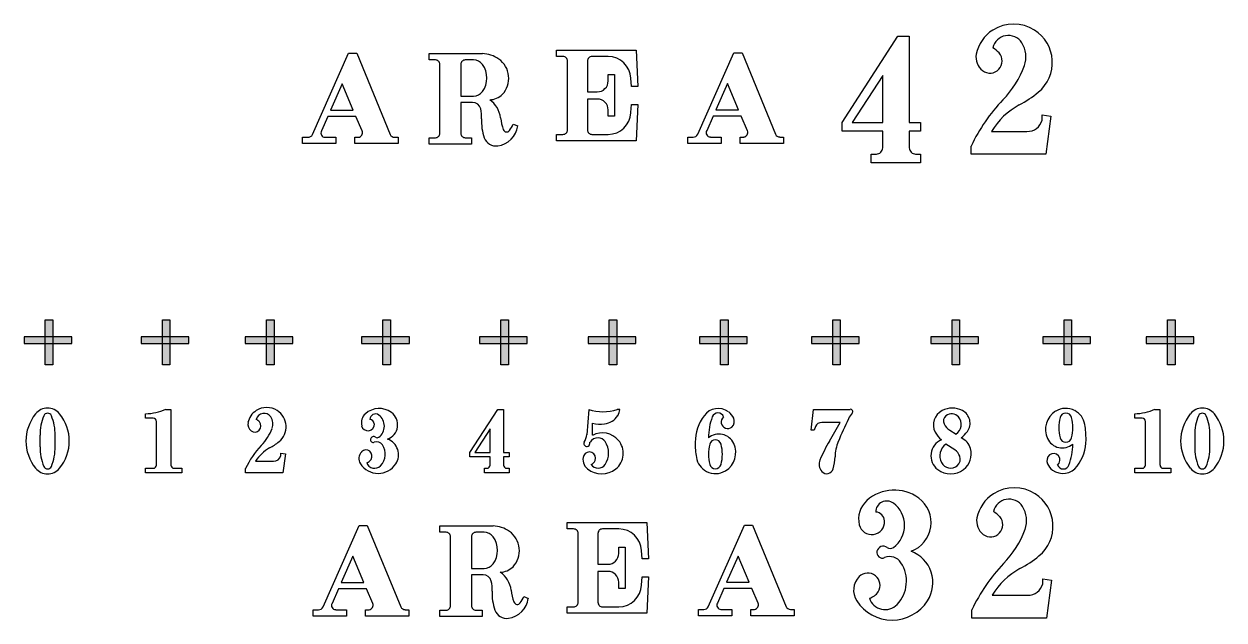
# Model space of a CAD drawing. Extents: x -30826 to 38793, y -30114 to 48793.
# Drawn here: x 18291 to 38201, y -194 to 9686 of the extents above; entities that cross this region are included whole.
import ezdxf

# ---------------------------------------------------------------- set-up
doc = ezdxf.new("R2010")
doc.units = 13
doc.layers.add('APS_GEOMETRY', color=7, linetype='Continuous')
pattern_1 = [(0, (53603.9376, 32662.649), (0, 8.4670712), [6.15787, -2.3092012]), (90, (53603.9376, 32662.649), (-8.4670712, 5e-16), [6.15787, -2.3092012])]
pattern_2 = [(0, (55547.668, 32662.649), (0, 8.4670712), [6.15787, -2.3092012]), (90, (55547.668, 32662.649), (-8.4670712, 5e-16), [6.15787, -2.3092012])]
pattern_3 = [(0, (57274.62, 32662.649), (0, 8.4670712), [6.15787, -2.3092012]), (90, (57274.62, 32662.649), (-8.4670712, 5e-16), [6.15787, -2.3092012])]
pattern_4 = [(0, (59206.577, 32662.649), (0, 8.4670712), [6.15787, -2.3092012]), (90, (59206.577, 32662.649), (-8.4670712, 5e-16), [6.15787, -2.3092012])]
pattern_5 = [(0, (61162.7735, 32662.649), (0, 8.4670712), [6.15787, -2.3092012]), (90, (61162.7735, 32662.649), (-8.4670712, 5e-16), [6.15787, -2.3092012])]
pattern_6 = [(0, (62961.754, 32662.649), (0, 8.4670712), [6.15787, -2.3092012]), (90, (62961.754, 32662.649), (-8.4670712, 5e-16), [6.15787, -2.3092012])]
pattern_7 = [(0, (64809.216, 32662.649), (0, 8.4670712), [6.15787, -2.3092012]), (90, (64809.216, 32662.649), (-8.4670712, 5e-16), [6.15787, -2.3092012])]
pattern_8 = [(0, (66668.451, 32662.649), (0, 8.4670712), [6.15787, -2.3092012]), (90, (66668.451, 32662.649), (-8.4670712, 5e-16), [6.15787, -2.3092012])]
pattern_9 = [(0, (68648.542, 32662.649), (0, 8.4670712), [6.15787, -2.3092012]), (90, (68648.542, 32662.649), (-8.4670712, 5e-16), [6.15787, -2.3092012])]
pattern_10 = [(0, (70507.777, 32662.649), (0, 8.4670712), [6.15787, -2.3092012]), (90, (70507.777, 32662.649), (-8.4670712, 5e-16), [6.15787, -2.3092012])]
pattern_11 = [(0, (72224.251, 32662.649), (0, 8.4670712), [6.15787, -2.3092012]), (90, (72224.251, 32662.649), (-8.4670712, 5e-16), [6.15787, -2.3092012])]

msp = doc.modelspace()

# ---------------------------------------------------------------- hatches: boundary and pattern name
at = {"true_color": 0xffffff}
h = msp.add_hatch(dxfattribs=at)
h.set_pattern_fill('ANGLE', scale=1.212179)
h.set_pattern_definition(pattern_1)
h.paths.add_polyline_path([(19083, 4503), (18769, 4503), (18769, 4391), (19083, 4391)])
h.paths.add_polyline_path([(18769, 4503), (18644, 4503), (18644, 4391), (18769, 4391)])
h.paths.add_polyline_path([(18644, 4503), (18291, 4503), (18291, 4391), (18644, 4391)])
h.paths.add_polyline_path([(18769, 4391), (18644, 4391), (18644, 4038), (18769, 4038)])
h.paths.add_polyline_path([(18769, 4782), (18644, 4782), (18644, 4503), (18769, 4503)])
h = msp.add_hatch(dxfattribs=at)
h.set_pattern_fill('ANGLE', scale=1.212179)
h.set_pattern_definition(pattern_1)
h.paths.add_polyline_path([(19083, 4503), (18769, 4503), (18769, 4391), (19083, 4391)])
h.paths.add_polyline_path([(18769, 4503), (18644, 4503), (18644, 4391), (18769, 4391)])
h.paths.add_polyline_path([(18644, 4503), (18291, 4503), (18291, 4391), (18644, 4391)])
h.paths.add_polyline_path([(18769, 4391), (18644, 4391), (18644, 4038), (18769, 4038)])
h.paths.add_polyline_path([(18769, 4782), (18644, 4782), (18644, 4503), (18769, 4503)])
h = msp.add_hatch(dxfattribs=at)
h.set_pattern_fill('ANGLE', scale=1.212179)
h.set_pattern_definition(pattern_2)
h.paths.add_polyline_path([(21027, 4503), (20712, 4503), (20712, 4391), (21027, 4391)])
h.paths.add_polyline_path([(20712, 4503), (20588, 4503), (20588, 4391), (20712, 4391)])
h.paths.add_polyline_path([(20588, 4503), (20235, 4503), (20235, 4391), (20588, 4391)])
h.paths.add_polyline_path([(20712, 4391), (20588, 4391), (20588, 4038), (20712, 4038)])
h.paths.add_polyline_path([(20712, 4782), (20588, 4782), (20588, 4503), (20712, 4503)])
h = msp.add_hatch(dxfattribs=at)
h.set_pattern_fill('ANGLE', scale=1.212179)
h.set_pattern_definition(pattern_2)
h.paths.add_polyline_path([(21027, 4503), (20712, 4503), (20712, 4391), (21027, 4391)])
h.paths.add_polyline_path([(20712, 4503), (20588, 4503), (20588, 4391), (20712, 4391)])
h.paths.add_polyline_path([(20588, 4503), (20235, 4503), (20235, 4391), (20588, 4391)])
h.paths.add_polyline_path([(20712, 4391), (20588, 4391), (20588, 4038), (20712, 4038)])
h.paths.add_polyline_path([(20712, 4782), (20588, 4782), (20588, 4503), (20712, 4503)])
h = msp.add_hatch(dxfattribs=at)
h.set_pattern_fill('ANGLE', scale=1.212179)
h.set_pattern_definition(pattern_3)
h.paths.add_polyline_path([(22754, 4503), (22439, 4503), (22439, 4391), (22754, 4391)])
h.paths.add_polyline_path([(22439, 4503), (22315, 4503), (22315, 4391), (22439, 4391)])
h.paths.add_polyline_path([(22315, 4503), (21962, 4503), (21962, 4391), (22315, 4391)])
h.paths.add_polyline_path([(22439, 4391), (22315, 4391), (22315, 4038), (22439, 4038)])
h.paths.add_polyline_path([(22439, 4782), (22315, 4782), (22315, 4503), (22439, 4503)])
h = msp.add_hatch(dxfattribs=at)
h.set_pattern_fill('ANGLE', scale=1.212179)
h.set_pattern_definition(pattern_3)
h.paths.add_polyline_path([(22754, 4503), (22439, 4503), (22439, 4391), (22754, 4391)])
h.paths.add_polyline_path([(22439, 4503), (22315, 4503), (22315, 4391), (22439, 4391)])
h.paths.add_polyline_path([(22315, 4503), (21962, 4503), (21962, 4391), (22315, 4391)])
h.paths.add_polyline_path([(22439, 4391), (22315, 4391), (22315, 4038), (22439, 4038)])
h.paths.add_polyline_path([(22439, 4782), (22315, 4782), (22315, 4503), (22439, 4503)])
h = msp.add_hatch(dxfattribs=at)
h.set_pattern_fill('ANGLE', scale=1.212179)
h.set_pattern_definition(pattern_4)
h.paths.add_polyline_path([(24686, 4503), (24371, 4503), (24371, 4391), (24686, 4391)])
h.paths.add_polyline_path([(24371, 4503), (24247, 4503), (24247, 4391), (24371, 4391)])
h.paths.add_polyline_path([(24247, 4503), (23893, 4503), (23893, 4391), (24247, 4391)])
h.paths.add_polyline_path([(24371, 4391), (24247, 4391), (24247, 4038), (24371, 4038)])
h.paths.add_polyline_path([(24371, 4782), (24247, 4782), (24247, 4503), (24371, 4503)])
h = msp.add_hatch(dxfattribs=at)
h.set_pattern_fill('ANGLE', scale=1.212179)
h.set_pattern_definition(pattern_4)
h.paths.add_polyline_path([(24686, 4503), (24371, 4503), (24371, 4391), (24686, 4391)])
h.paths.add_polyline_path([(24371, 4503), (24247, 4503), (24247, 4391), (24371, 4391)])
h.paths.add_polyline_path([(24247, 4503), (23893, 4503), (23893, 4391), (24247, 4391)])
h.paths.add_polyline_path([(24371, 4391), (24247, 4391), (24247, 4038), (24371, 4038)])
h.paths.add_polyline_path([(24371, 4782), (24247, 4782), (24247, 4503), (24371, 4503)])
h = msp.add_hatch(dxfattribs=at)
h.set_pattern_fill('ANGLE', scale=1.212179)
h.set_pattern_definition(pattern_5)
h.paths.add_polyline_path([(26642, 4503), (26328, 4503), (26328, 4391), (26642, 4391)])
h.paths.add_polyline_path([(26328, 4503), (26203, 4503), (26203, 4391), (26328, 4391)])
h.paths.add_polyline_path([(26203, 4503), (25850, 4503), (25850, 4391), (26203, 4391)])
h.paths.add_polyline_path([(26328, 4391), (26203, 4391), (26203, 4038), (26328, 4038)])
h.paths.add_polyline_path([(26328, 4782), (26203, 4782), (26203, 4503), (26328, 4503)])
h = msp.add_hatch(dxfattribs=at)
h.set_pattern_fill('ANGLE', scale=1.212179)
h.set_pattern_definition(pattern_5)
h.paths.add_polyline_path([(26642, 4503), (26328, 4503), (26328, 4391), (26642, 4391)])
h.paths.add_polyline_path([(26328, 4503), (26203, 4503), (26203, 4391), (26328, 4391)])
h.paths.add_polyline_path([(26203, 4503), (25850, 4503), (25850, 4391), (26203, 4391)])
h.paths.add_polyline_path([(26328, 4391), (26203, 4391), (26203, 4038), (26328, 4038)])
h.paths.add_polyline_path([(26328, 4782), (26203, 4782), (26203, 4503), (26328, 4503)])
h = msp.add_hatch(dxfattribs=at)
h.set_pattern_fill('ANGLE', scale=1.212179)
h.set_pattern_definition(pattern_6)
h.paths.add_polyline_path([(28441, 4503), (28127, 4503), (28127, 4391), (28441, 4391)])
h.paths.add_polyline_path([(28127, 4503), (28002, 4503), (28002, 4391), (28127, 4391)])
h.paths.add_polyline_path([(28002, 4503), (27649, 4503), (27649, 4391), (28002, 4391)])
h.paths.add_polyline_path([(28127, 4391), (28002, 4391), (28002, 4038), (28127, 4038)])
h.paths.add_polyline_path([(28127, 4782), (28002, 4782), (28002, 4503), (28127, 4503)])
h = msp.add_hatch(dxfattribs=at)
h.set_pattern_fill('ANGLE', scale=1.212179)
h.set_pattern_definition(pattern_6)
h.paths.add_polyline_path([(28441, 4503), (28127, 4503), (28127, 4391), (28441, 4391)])
h.paths.add_polyline_path([(28127, 4503), (28002, 4503), (28002, 4391), (28127, 4391)])
h.paths.add_polyline_path([(28002, 4503), (27649, 4503), (27649, 4391), (28002, 4391)])
h.paths.add_polyline_path([(28127, 4391), (28002, 4391), (28002, 4038), (28127, 4038)])
h.paths.add_polyline_path([(28127, 4782), (28002, 4782), (28002, 4503), (28127, 4503)])
h = msp.add_hatch(dxfattribs=at)
h.set_pattern_fill('ANGLE', scale=1.212179)
h.set_pattern_definition(pattern_7)
h.paths.add_polyline_path([(30288, 4503), (29974, 4503), (29974, 4391), (30288, 4391)])
h.paths.add_polyline_path([(29974, 4503), (29849, 4503), (29849, 4391), (29974, 4391)])
h.paths.add_polyline_path([(29849, 4503), (29496, 4503), (29496, 4391), (29849, 4391)])
h.paths.add_polyline_path([(29974, 4391), (29849, 4391), (29849, 4038), (29974, 4038)])
h.paths.add_polyline_path([(29974, 4782), (29849, 4782), (29849, 4503), (29974, 4503)])
h = msp.add_hatch(dxfattribs=at)
h.set_pattern_fill('ANGLE', scale=1.212179)
h.set_pattern_definition(pattern_7)
h.paths.add_polyline_path([(30288, 4503), (29974, 4503), (29974, 4391), (30288, 4391)])
h.paths.add_polyline_path([(29974, 4503), (29849, 4503), (29849, 4391), (29974, 4391)])
h.paths.add_polyline_path([(29849, 4503), (29496, 4503), (29496, 4391), (29849, 4391)])
h.paths.add_polyline_path([(29974, 4391), (29849, 4391), (29849, 4038), (29974, 4038)])
h.paths.add_polyline_path([(29974, 4782), (29849, 4782), (29849, 4503), (29974, 4503)])
h = msp.add_hatch(dxfattribs=at)
h.set_pattern_fill('ANGLE', scale=1.212179)
h.set_pattern_definition(pattern_8)
h.paths.add_polyline_path([(32148, 4503), (31833, 4503), (31833, 4391), (32148, 4391)])
h.paths.add_polyline_path([(31833, 4503), (31709, 4503), (31709, 4391), (31833, 4391)])
h.paths.add_polyline_path([(31709, 4503), (31355, 4503), (31355, 4391), (31709, 4391)])
h.paths.add_polyline_path([(31833, 4391), (31709, 4391), (31709, 4038), (31833, 4038)])
h.paths.add_polyline_path([(31833, 4782), (31709, 4782), (31709, 4503), (31833, 4503)])
h = msp.add_hatch(dxfattribs=at)
h.set_pattern_fill('ANGLE', scale=1.212179)
h.set_pattern_definition(pattern_8)
h.paths.add_polyline_path([(32148, 4503), (31833, 4503), (31833, 4391), (32148, 4391)])
h.paths.add_polyline_path([(31833, 4503), (31709, 4503), (31709, 4391), (31833, 4391)])
h.paths.add_polyline_path([(31709, 4503), (31355, 4503), (31355, 4391), (31709, 4391)])
h.paths.add_polyline_path([(31833, 4391), (31709, 4391), (31709, 4038), (31833, 4038)])
h.paths.add_polyline_path([(31833, 4782), (31709, 4782), (31709, 4503), (31833, 4503)])
h = msp.add_hatch(dxfattribs=at)
h.set_pattern_fill('ANGLE', scale=1.212179)
h.set_pattern_definition(pattern_9)
h.paths.add_polyline_path([(34128, 4503), (33813, 4503), (33813, 4391), (34128, 4391)])
h.paths.add_polyline_path([(33813, 4503), (33689, 4503), (33689, 4391), (33813, 4391)])
h.paths.add_polyline_path([(33689, 4503), (33335, 4503), (33335, 4391), (33689, 4391)])
h.paths.add_polyline_path([(33813, 4391), (33689, 4391), (33689, 4038), (33813, 4038)])
h.paths.add_polyline_path([(33813, 4782), (33689, 4782), (33689, 4503), (33813, 4503)])
h = msp.add_hatch(dxfattribs=at)
h.set_pattern_fill('ANGLE', scale=1.212179)
h.set_pattern_definition(pattern_9)
h.paths.add_polyline_path([(34128, 4503), (33813, 4503), (33813, 4391), (34128, 4391)])
h.paths.add_polyline_path([(33813, 4503), (33689, 4503), (33689, 4391), (33813, 4391)])
h.paths.add_polyline_path([(33689, 4503), (33335, 4503), (33335, 4391), (33689, 4391)])
h.paths.add_polyline_path([(33813, 4391), (33689, 4391), (33689, 4038), (33813, 4038)])
h.paths.add_polyline_path([(33813, 4782), (33689, 4782), (33689, 4503), (33813, 4503)])
h = msp.add_hatch(dxfattribs=at)
h.set_pattern_fill('ANGLE', scale=1.212179)
h.set_pattern_definition(pattern_10)
h.paths.add_polyline_path([(35987, 4503), (35673, 4503), (35673, 4391), (35987, 4391)])
h.paths.add_polyline_path([(35673, 4503), (35548, 4503), (35548, 4391), (35673, 4391)])
h.paths.add_polyline_path([(35548, 4503), (35195, 4503), (35195, 4391), (35548, 4391)])
h.paths.add_polyline_path([(35673, 4391), (35548, 4391), (35548, 4038), (35673, 4038)])
h.paths.add_polyline_path([(35673, 4782), (35548, 4782), (35548, 4503), (35673, 4503)])
h = msp.add_hatch(dxfattribs=at)
h.set_pattern_fill('ANGLE', scale=1.212179)
h.set_pattern_definition(pattern_10)
h.paths.add_polyline_path([(35987, 4503), (35673, 4503), (35673, 4391), (35987, 4391)])
h.paths.add_polyline_path([(35673, 4503), (35548, 4503), (35548, 4391), (35673, 4391)])
h.paths.add_polyline_path([(35548, 4503), (35195, 4503), (35195, 4391), (35548, 4391)])
h.paths.add_polyline_path([(35673, 4391), (35548, 4391), (35548, 4038), (35673, 4038)])
h.paths.add_polyline_path([(35673, 4782), (35548, 4782), (35548, 4503), (35673, 4503)])
h = msp.add_hatch(dxfattribs=at)
h.set_pattern_fill('ANGLE', scale=1.212179)
h.set_pattern_definition(pattern_11)
h.paths.add_polyline_path([(37703, 4503), (37389, 4503), (37389, 4391), (37703, 4391)])
h.paths.add_polyline_path([(37389, 4503), (37264, 4503), (37264, 4391), (37389, 4391)])
h.paths.add_polyline_path([(37264, 4503), (36911, 4503), (36911, 4391), (37264, 4391)])
h.paths.add_polyline_path([(37389, 4391), (37264, 4391), (37264, 4038), (37389, 4038)])
h.paths.add_polyline_path([(37389, 4782), (37264, 4782), (37264, 4503), (37389, 4503)])
h = msp.add_hatch(dxfattribs=at)
h.set_pattern_fill('ANGLE', scale=1.212179)
h.set_pattern_definition(pattern_11)
h.paths.add_polyline_path([(37703, 4503), (37389, 4503), (37389, 4391), (37703, 4391)])
h.paths.add_polyline_path([(37389, 4503), (37264, 4503), (37264, 4391), (37389, 4391)])
h.paths.add_polyline_path([(37264, 4503), (36911, 4503), (36911, 4391), (37264, 4391)])
h.paths.add_polyline_path([(37389, 4391), (37264, 4391), (37264, 4038), (37389, 4038)])
h.paths.add_polyline_path([(37389, 4782), (37264, 4782), (37264, 4503), (37389, 4503)])

# ---------------------------------------------------------------- linework, layer by layer
for points in [[(18644, 4782), (18769, 4782), (18769, 4038), (18644, 4038)], [(18644, 4782), (18769, 4782), (18769, 4038), (18644, 4038)], [(20588, 4782), (20712, 4782), (20712, 4038), (20588, 4038)], [(20588, 4782), (20712, 4782), (20712, 4038), (20588, 4038)], [(22315, 4782), (22439, 4782), (22439, 4038), (22315, 4038)], [(22315, 4782), (22439, 4782), (22439, 4038), (22315, 4038)], [(24247, 4782), (24371, 4782), (24371, 4038), (24247, 4038)], [(24247, 4782), (24371, 4782), (24371, 4038), (24247, 4038)], [(26203, 4782), (26328, 4782), (26328, 4038), (26203, 4038)], [(26203, 4782), (26328, 4782), (26328, 4038), (26203, 4038)], [(28002, 4782), (28127, 4782), (28127, 4038), (28002, 4038)], [(28002, 4782), (28127, 4782), (28127, 4038), (28002, 4038)], [(29849, 4782), (29974, 4782), (29974, 4038), (29849, 4038)], [(29849, 4782), (29974, 4782), (29974, 4038), (29849, 4038)], [(31709, 4782), (31833, 4782), (31833, 4038), (31709, 4038)], [(31709, 4782), (31833, 4782), (31833, 4038), (31709, 4038)], [(33689, 4782), (33813, 4782), (33813, 4038), (33689, 4038)], [(33689, 4782), (33813, 4782), (33813, 4038), (33689, 4038)], [(35548, 4782), (35673, 4782), (35673, 4038), (35548, 4038)], [(35548, 4782), (35673, 4782), (35673, 4038), (35548, 4038)], [(37264, 4782), (37389, 4782), (37389, 4038), (37264, 4038)], [(37264, 4782), (37389, 4782), (37389, 4038), (37264, 4038)], [(18291, 4391), (19083, 4391), (19083, 4503), (18291, 4503)], [(18291, 4391), (19083, 4391), (19083, 4503), (18291, 4503)], [(20235, 4391), (21027, 4391), (21027, 4503), (20235, 4503)], [(20235, 4391), (21027, 4391), (21027, 4503), (20235, 4503)], [(21962, 4391), (22754, 4391), (22754, 4503), (21962, 4503)], [(21962, 4391), (22754, 4391), (22754, 4503), (21962, 4503)], [(23893, 4391), (24686, 4391), (24686, 4503), (23893, 4503)], [(23893, 4391), (24686, 4391), (24686, 4503), (23893, 4503)], [(25850, 4391), (26642, 4391), (26642, 4503), (25850, 4503)], [(25850, 4391), (26642, 4391), (26642, 4503), (25850, 4503)], [(27649, 4391), (28441, 4391), (28441, 4503), (27649, 4503)], [(27649, 4391), (28441, 4391), (28441, 4503), (27649, 4503)], [(29496, 4391), (30288, 4391), (30288, 4503), (29496, 4503)], [(29496, 4391), (30288, 4391), (30288, 4503), (29496, 4503)], [(31355, 4391), (32148, 4391), (32148, 4503), (31355, 4503)], [(31355, 4391), (32148, 4391), (32148, 4503), (31355, 4503)], [(33335, 4391), (34128, 4391), (34128, 4503), (33335, 4503)], [(33335, 4391), (34128, 4391), (34128, 4503), (33335, 4503)], [(35195, 4391), (35987, 4391), (35987, 4503), (35195, 4503)], [(35195, 4391), (35987, 4391), (35987, 4503), (35195, 4503)], [(36911, 4391), (37703, 4391), (37703, 4503), (36911, 4503)], [(36911, 4391), (37703, 4391), (37703, 4503), (36911, 4503)]]:
    msp.add_lwpolyline(points, close=True)
at = {"layer": 'APS_GEOMETRY', "ltscale": 1000}
for p, q in [((31866, 8055, -380000000), (32790, 9483, -380000000)), ((32790, 9483, -380000000), (32979, 9483, -380000000)), ((32979, 9483, -380000000), (32979, 8055, -380000000)), ((23076, 7853, -200000000), (23676, 9203, -200000000)), ((23676, 9203, -200000000), (23811, 9203, -200000000)), ((23811, 9203, -200000000), (24366, 7853, -200000000)), ((25013, 9091, -100000000), (25013, 9196, -100000000)), ((25013, 9196, -100000000), (25898, 9196, -100000000)), ((27128, 9147, -200000000), (27128, 9252, -200000000)), ((27128, 9252, -200000000), (28448, 9252, -200000000)), ((28448, 9252, -200000000), (28478, 8652, -200000000)), ((29469, 7858, -200000000), (30069, 9208, -200000000)), ((30069, 9208, -200000000), (30204, 9208, -200000000)), ((30204, 9208, -200000000), (30759, 7858, -200000000)), ((25118, 9091, -100000000), (25013, 9091, -100000000)), ((25193, 7876, -100000000), (25193, 9016, -100000000)), ((25538, 9016, -100000000), (25538, 8491, -100000000)), ((25748, 9091, -100000000), (25613, 9091, -100000000)), ((27233, 9147, -200000000), (27128, 9147, -200000000)), ((27308, 7932, -200000000), (27308, 9072, -200000000)), ((27638, 9072, -200000000), (27638, 8562, -200000000)), ((27983, 9147, -200000000), (27713, 9147, -200000000)), ((27983, 8742, -200000000), (27983, 8847, -200000000)), ((27983, 8847, -200000000), (28088, 8847, -200000000)), ((28088, 8847, -200000000), (28088, 8157, -200000000)), ((28373, 8652, -200000000), (28358, 8787, -200000000)), ((32538, 8832, -380000000), (32034, 8055, -380000000)), ((32538, 8055, -380000000), (32538, 8832, -380000000)), ((23571, 8693, -200000000), (23376, 8258, -200000000)), ((23751, 8258, -200000000), (23571, 8693, -200000000)), ((27638, 8562, -200000000), (27803, 8562, -200000000)), ((28478, 8652, -200000000), (28373, 8652, -200000000)), ((29964, 8698, -200000000), (29769, 8263, -200000000)), ((30144, 8263, -200000000), (29964, 8698, -200000000)), ((25538, 8491, -100000000), (25748, 8491, -100000000)), ((25733, 8386, -100000000), (25538, 8386, -100000000)), ((25538, 8386, -100000000), (25538, 7876, -100000000)), ((27803, 8442, -200000000), (27638, 8442, -200000000)), ((27638, 8442, -200000000), (27638, 7932, -200000000)), ((23376, 8258, -200000000), (23751, 8258, -200000000)), ((27983, 8157, -200000000), (27983, 8262, -200000000)), ((28358, 8217, -200000000), (28373, 8352, -200000000)), ((28373, 8352, -200000000), (28478, 8352, -200000000)), ((28478, 8352, -200000000), (28448, 7752, -200000000)), ((29769, 8263, -200000000), (30144, 8263, -200000000)), ((35183, 8094, -240000000), (35183, 8178, -240000000)), ((35183, 8178, -240000000), (35330, 8157, -240000000)), ((23331, 8153, -200000000), (23226, 7913, -200000000)), ((23796, 8153, -200000000), (23331, 8153, -200000000)), ((23901, 7913, -200000000), (23796, 8153, -200000000)), ((26408, 8026, -100000000), (26483, 7996, -100000000)), ((28088, 8157, -200000000), (27983, 8157, -200000000)), ((29724, 8158, -200000000), (29619, 7918, -200000000)), ((30189, 8158, -200000000), (29724, 8158, -200000000)), ((30294, 7918, -200000000), (30189, 8158, -200000000)), ((31866, 7908, -380000000), (31866, 8055, -380000000)), ((32034, 8055, -380000000), (32538, 8055, -380000000)), ((32979, 8055, -380000000), (33168, 8055, -380000000)), ((33168, 8055, -380000000), (33168, 7908, -380000000)), ((35330, 8157, -240000000), (35246, 7527, -240000000)), ((22911, 7703, -200000000), (22911, 7808, -200000000)), ((22911, 7808, -200000000), (23001, 7808, -200000000)), ((23286, 7808, -200000000), (23466, 7808, -200000000)), ((23466, 7808, -200000000), (23466, 7703, -200000000)), ((23781, 7703, -200000000), (23781, 7808, -200000000)), ((23781, 7808, -200000000), (23841, 7808, -200000000)), ((24441, 7808, -200000000), (24501, 7808, -200000000)), ((24501, 7808, -200000000), (24501, 7703, -200000000)), ((25013, 7696, -100000000), (25013, 7801, -100000000)), ((25013, 7801, -100000000), (25118, 7801, -100000000)), ((25613, 7801, -100000000), (25718, 7801, -100000000)), ((25718, 7801, -100000000), (25718, 7696, -100000000)), ((27128, 7752, -200000000), (27128, 7857, -200000000)), ((27128, 7857, -200000000), (27233, 7857, -200000000)), ((27713, 7857, -200000000), (27983, 7857, -200000000)), ((29304, 7708, -200000000), (29304, 7813, -200000000)), ((29304, 7813, -200000000), (29394, 7813, -200000000)), ((29679, 7813, -200000000), (29859, 7813, -200000000)), ((29859, 7813, -200000000), (29859, 7708, -200000000)), ((30174, 7708, -200000000), (30174, 7813, -200000000)), ((30174, 7813, -200000000), (30234, 7813, -200000000)), ((30834, 7813, -200000000), (30894, 7813, -200000000)), ((30894, 7813, -200000000), (30894, 7708, -200000000)), ((32538, 7908, -380000000), (31866, 7908, -380000000)), ((32538, 7635, -380000000), (32538, 7908, -380000000)), ((33168, 7908, -380000000), (32979, 7908, -380000000)), ((32979, 7908, -380000000), (32979, 7635, -380000000)), ((34343, 7905, -240000000), (34931, 7905, -240000000)), ((23466, 7703, -200000000), (22911, 7703, -200000000)), ((24501, 7703, -200000000), (23781, 7703, -200000000)), ((25718, 7696, -100000000), (25013, 7696, -100000000)), ((28448, 7752, -200000000), (27128, 7752, -200000000)), ((29859, 7708, -200000000), (29304, 7708, -200000000)), ((30894, 7708, -200000000), (30174, 7708, -200000000)), ((34007, 7527, -240000000), (34006, 7663, -240000000)), ((32349, 7383, -380000000), (32349, 7530, -380000000)), ((32349, 7530, -380000000), (32433, 7530, -380000000)), ((33168, 7383, -380000000), (32349, 7383, -380000000)), ((33084, 7530, -380000000), (33168, 7530, -380000000)), ((33168, 7530, -380000000), (33168, 7383, -380000000)), ((35246, 7527, -240000000), (34007, 7527, -240000000)), ((20309, 3151), (20309, 3225)), ((20645, 3298), (20729, 3298)), ((20729, 3298), (20729, 2374)), ((25689, 2584), (26151, 3298)), ((26151, 3298), (26246, 3298)), ((26246, 3298), (26246, 2584)), ((27661, 3298), (27629, 2878)), ((28175, 3298), (28133, 3298)), ((31349, 2952), (31391, 3298)), ((31391, 3298), (32000, 3298)), ((36719, 3151), (36719, 3225)), ((37055, 3298), (37139, 3298)), ((37139, 3298), (37139, 2374)), ((20435, 3151), (20309, 3151)), ((20487, 2374), (20487, 3099)), ((27724, 2868), (27724, 3067)), ((31423, 3015), (31402, 2952)), ((31832, 3078), (31528, 3078)), ((31654, 2773), (31832, 3078)), ((36845, 3151), (36719, 3151)), ((36898, 2374), (36898, 3099)), ((18556, 2868), (18556, 2679)), ((18808, 2679), (18808, 2868)), ((26025, 2973), (25773, 2584)), ((26025, 2584), (26025, 2973)), ((31402, 2952), (31349, 2952)), ((33650, 2952, 70000000), (33755, 2889, 70000000)), ((37716, 2868), (37716, 2679)), ((37968, 2679), (37968, 2868)), ((33734, 2626, 70000000), (33587, 2721, 70000000)), ((22134, 2437), (22428, 2437)), ((22554, 2532), (22554, 2574)), ((22554, 2574), (22627, 2563)), ((22627, 2563), (22585, 2248)), ((25689, 2511), (25689, 2584)), ((26025, 2511), (25689, 2511)), ((25773, 2584), (26025, 2584)), ((26025, 2374), (26025, 2511)), ((26246, 2584), (26340, 2584)), ((26340, 2511), (26246, 2511)), ((26246, 2511), (26246, 2374)), ((26340, 2584), (26340, 2511)), ((20309, 2248), (20309, 2322)), ((20309, 2322), (20435, 2322)), ((20907, 2248), (20309, 2248)), ((20781, 2322), (20907, 2322)), ((20907, 2322), (20907, 2248)), ((21966, 2248), (21965, 2316)), ((22585, 2248), (21966, 2248)), ((25931, 2248), (25931, 2322)), ((25931, 2322), (25973, 2322)), ((26340, 2248), (25931, 2248)), ((26298, 2322), (26340, 2322)), ((26340, 2322), (26340, 2248)), ((36719, 2248), (36719, 2322)), ((36719, 2322), (36845, 2322)), ((37318, 2248), (36719, 2248)), ((37192, 2322), (37318, 2322)), ((37318, 2322), (37318, 2248)), ((27304, 1316, -100000000), (27304, 1421, -100000000)), ((27304, 1421, -100000000), (28624, 1421, -100000000)), ((28624, 1421, -100000000), (28654, 821, -100000000)), ((23252, 22, -100000000), (23852, 1372, -100000000)), ((23852, 1372, -100000000), (23987, 1372, -100000000)), ((23987, 1372, -100000000), (24542, 22, -100000000)), ((25189, 1260), (25189, 1365)), ((25189, 1365), (26074, 1365)), ((25294, 1260), (25189, 1260)), ((25924, 1260), (25789, 1260)), ((27409, 1316, -100000000), (27304, 1316, -100000000)), ((27484, 101, -100000000), (27484, 1241, -100000000)), ((27814, 1241, -100000000), (27814, 731, -100000000)), ((28159, 1316, -100000000), (27889, 1316, -100000000)), ((29645, 27, -100000000), (30245, 1377, -100000000)), ((30245, 1377, -100000000), (30380, 1377, -100000000)), ((30380, 1377, -100000000), (30935, 27, -100000000)), ((25369, 45), (25369, 1185)), ((25714, 1185), (25714, 660)), ((28159, 911, -100000000), (28159, 1016, -100000000)), ((28159, 1016, -100000000), (28264, 1016, -100000000)), ((28264, 1016, -100000000), (28264, 326, -100000000)), ((23747, 862, -100000000), (23552, 427, -100000000)), ((23927, 427, -100000000), (23747, 862, -100000000)), ((28549, 821, -100000000), (28534, 956, -100000000)), ((28654, 821, -100000000), (28549, 821, -100000000)), ((30140, 867, -100000000), (29945, 432, -100000000)), ((30320, 432, -100000000), (30140, 867, -100000000)), ((25714, 660), (25924, 660)), ((27814, 731, -100000000), (27979, 731, -100000000)), ((27979, 611, -100000000), (27814, 611, -100000000)), ((27814, 611, -100000000), (27814, 101, -100000000)), ((23552, 427, -100000000), (23927, 427, -100000000)), ((25909, 555), (25714, 555)), ((25714, 555), (25714, 45)), ((28159, 326, -100000000), (28159, 431, -100000000)), ((28534, 386, -100000000), (28549, 521, -100000000)), ((28549, 521, -100000000), (28654, 521, -100000000)), ((28654, 521, -100000000), (28624, -79, -100000000)), ((29945, 432, -100000000), (30320, 432, -100000000)), ((35194, 406, -140000000), (35194, 490, -140000000)), ((35194, 490, -140000000), (35341, 469, -140000000)), ((35341, 469, -140000000), (35257, -161, -140000000)), ((23507, 322, -100000000), (23402, 82, -100000000)), ((23972, 322, -100000000), (23507, 322, -100000000)), ((24077, 82, -100000000), (23972, 322, -100000000)), ((28264, 326, -100000000), (28159, 326, -100000000)), ((29900, 327, -100000000), (29795, 87, -100000000)), ((30365, 327, -100000000), (29900, 327, -100000000)), ((30470, 87, -100000000), (30365, 327, -100000000)), ((34354, 217, -140000000), (34942, 217, -140000000)), ((26584, 195), (26659, 165)), ((27304, -79, -100000000), (27304, 26, -100000000)), ((27304, 26, -100000000), (27409, 26, -100000000)), ((27889, 26, -100000000), (28159, 26, -100000000)), ((23087, -128, -100000000), (23087, -23, -100000000)), ((23087, -23, -100000000), (23177, -23, -100000000)), ((23642, -128, -100000000), (23087, -128, -100000000)), ((23462, -23, -100000000), (23642, -23, -100000000)), ((23642, -23, -100000000), (23642, -128, -100000000)), ((23957, -128, -100000000), (23957, -23, -100000000)), ((23957, -23, -100000000), (24017, -23, -100000000)), ((24677, -128, -100000000), (23957, -128, -100000000)), ((24617, -23, -100000000), (24677, -23, -100000000)), ((24677, -23, -100000000), (24677, -128, -100000000)), ((25189, -135), (25189, -30)), ((25189, -30), (25294, -30)), ((25894, -135), (25189, -135)), ((25789, -30), (25894, -30)), ((25894, -30), (25894, -135)), ((28624, -79, -100000000), (27304, -79, -100000000)), ((29480, -123, -100000000), (29480, -18, -100000000)), ((29480, -18, -100000000), (29570, -18, -100000000)), ((30035, -123, -100000000), (29480, -123, -100000000)), ((29855, -18, -100000000), (30035, -18, -100000000)), ((30035, -18, -100000000), (30035, -123, -100000000)), ((30350, -123, -100000000), (30350, -18, -100000000)), ((30350, -18, -100000000), (30410, -18, -100000000)), ((31070, -123, -100000000), (30350, -123, -100000000)), ((31010, -18, -100000000), (31070, -18, -100000000)), ((31070, -18, -100000000), (31070, -123, -100000000)), ((34018, -161, -140000000), (34017, -25, -140000000)), ((35257, -161, -140000000), (34018, -161, -140000000))]:
    msp.add_line(p, q, dxfattribs=at)
for centre, radius, start, end in [((34694, 9066, -240000000), 615, 122.4778, 168.7585), ((34711, 9041, -240000000), 645, 57.5159, 122.4861), ((34718, 9048, -240000000), 635, 309.2954, 57.7117), ((34623, 9230, -240000000), 266, 32.8971, 166.8312), ((34490, 9144, -240000000), 425, 339.7593, 32.9212), ((25877, 8684, -100000000), 512, 55.4326, 87.6997), ((34365, 9135, -240000000), 279, 169.3831, 232.6883), ((34318, 9074, -240000000), 202, 232.83, 41.4123), ((34176, 8948, -240000000), 391, 41.4311, 61.2341), ((25118, 9016, -100000000), 74.6, 359.7005, 90.3046), ((25613, 9016, -100000000), 74.6, 89.6962, 180.3038), ((25748, 8904, -100000000), 187, 36.8542, 90.016), ((25595, 8791, -100000000), 377, 323.4016, 36.5992), ((25945, 8787, -100000000), 389, 316.7635, 54.9493), ((27234, 9072, -200000000), 74.6, 359.7005, 90.3046), ((27713, 9072, -200000000), 74.6, 89.7005, 180.3046), ((27983, 8771, -200000000), 376, 2.4111, 89.9279), ((33440, 9513, -240000000), 1538, 315.223, 340.3853), ((25748, 8678, -100000000), 187, 269.9817, 323.1466), ((27804, 8741, -200000000), 179, 269.6976, 0.3046), ((25734, 8248, -100000000), 138, 13.9112, 90.3447), ((26018, 8722, -100000000), 291, 270.0584, 316.3385), ((25771, 8079, -100000000), 430, 6.9601, 54.9681), ((27804, 8262, -200000000), 179, 359.6976, 90.3046), ((36742, 6352, -240000000), 3034, 136.7663, 154.4031), ((33854, 10114, -240000000), 2008, 298.2781, 309.0976), ((25355, 8151, -100000000), 529, 356.1892, 14.1987), ((27983, 8232, -200000000), 376, 270.0732, 357.5892), ((35383, 7278, -240000000), 1214, 118.4204, 148.9166), ((26667, 8067, -100000000), 785, 176.4415, 199.8193), ((26102, 8047, -100000000), 384, 277.5887, 352.4102), ((27102, 8237, -100000000), 910, 186.6841, 199.3036), ((25824, 8290, -100000000), 641, 324.8435, 335.6627), ((34940, 8155, -240000000), 250, 267.8483, 345.8915), ((23007, 7884, -200000000), 76.3, 265.999, 335.9285), ((23286, 7878, -200000000), 69.5, 149.298, 270.1958), ((23832, 7883, -200000000), 75.2, 276.7681, 23.745), ((24441, 7893, -200000000), 85.4, 208.2196, 269.8559), ((25118, 7876, -100000000), 74.6, 269.6962, 0.3038), ((25613, 7876, -100000000), 74.6, 179.7005, 270.3046), ((26124, 7872, -100000000), 208, 200.0155, 278.0566), ((26299, 7956, -100000000), 59.8, 199.3956, 324.3413), ((27234, 7931, -200000000), 74.6, 269.6962, 0.3038), ((27713, 7931, -200000000), 74.6, 179.7005, 270.3046), ((29399, 7889, -200000000), 76.3, 265.999, 335.9285), ((29679, 7883, -200000000), 69.5, 149.298, 270.1958), ((30225, 7888, -200000000), 75.2, 276.7681, 23.745), ((30834, 7899, -200000000), 85.4, 208.2196, 269.8559), ((32434, 7634, -380000000), 104, 269.6962, 0.3038), ((33084, 7634, -380000000), 104, 179.7005, 270.3046), ((19040, 2773), 717, 140.978, 219.022), ((18682, 3061), 258, 39.4246, 140.5742), ((19375, 2878), 818, 157.3554, 180.7336), ((18682, 3167), 68.1, 22.4033, 157.5972), ((17990, 2878), 818, 359.2637, 22.6421), ((18325, 2773), 717, 320.9786, 39.0222), ((20284, 4143), 918, 271.5435, 293.1341), ((22309, 3018), 308, 122.4778, 168.7585), ((22318, 3005), 323, 57.5159, 122.4861), ((22274, 3100), 133, 32.8971, 166.8312), ((22321, 3009), 318, 309.2954, 57.7117), ((24092, 3072), 204, 131.6561, 193.2898), ((24184, 2970), 342, 53.7708, 131.8132), ((24122, 3130), 92.1, 53.456, 179.6753), ((24041, 3020), 229, 306.5093, 53.4905), ((24237, 3042), 253, 290.0746, 53.6638), ((27897, 3993), 734, 251.2211, 288.7777), ((27886, 3363), 308, 276.8946, 326.626), ((27988, 3297), 187, 326.281, 0.3156), ((30183, 2745), 756, 143.6671, 179.4651), ((29810, 3017), 295, 54.2129, 143.2789), ((29804, 3137), 101, 20.5623, 159.436), ((29832, 3050), 256, 23.4103, 53.9084), ((32332, 2967), 403, 138.2047, 154.4181), ((32003, 3261), 37.9, 318.3432, 94.7888), ((33648, 3040, 70000000), 268, 117.5391, 206.6032), ((33692, 2954, 70000000), 365, 62.5665, 117.4358), ((33658, 3105, 70000000), 113, 128.7858, 205.224), ((33681, 3076, 70000000), 150, 39.7575, 128.8194), ((33752, 3068, 70000000), 236, 324.5354, 62.7195), ((35596, 2964, 70000000), 357, 121.7716, 204.5865), ((35575, 3000, 70000000), 315, 61.9351, 121.8855), ((35576, 3139, 70000000), 97.5, 14.1252, 165.8748), ((35577, 2995, 70000000), 319, 9.4445, 62.6087), ((36695, 4143), 918, 271.5435, 293.1341), ((38199, 2773), 717, 140.978, 219.022), ((37842, 3061), 258, 39.4246, 140.5742), ((38534, 2878), 818, 157.3554, 180.7336), ((37842, 3167), 68.1, 22.4033, 157.5972), ((37150, 2878), 818, 359.2637, 22.6421), ((37484, 2773), 717, 320.9786, 39.0222), ((20435, 3099), 52.2, 359.7005, 90.3046), ((22145, 3052), 139, 169.3831, 232.6883), ((22121, 3022), 101, 232.83, 41.4123), ((22050, 2959), 196, 41.4311, 61.2341), ((22207, 3057), 212, 339.7593, 32.9212), ((23997, 3050), 107, 193.2578, 3.8034), ((24025, 3052), 78.6, 3.5851, 86.4052), ((27854, 3634), 581, 257.0875, 276.8888), ((30671, 2819), 1024, 159.7935, 179.5949), ((29967, 3088), 108, 129.0946, 309.0946), ((29946, 3100), 131, 312.9406, 22.8714), ((29967, 3088), 108, 309.0946410001964, 309.0946429999841), ((31517, 2976), 103, 84.3647, 157.5628), ((37884, 285), 6568, 154.2316, 157.8405), ((33774, 3159, 70000000), 241, 204.9714, 239.0062), ((33646, 3050, 70000000), 194, 303.9833, 39.1627), ((36138, 2995, 70000000), 677, 165.6392, 194.3612), ((35015, 2995, 70000000), 677, 345.639, 14.361), ((34571, 2810, 70000000), 1341, 359.354, 10.1733), ((36846, 3099), 52.2, 359.7005, 90.3046), ((21682, 3241), 769, 315.223, 340.3853), ((24085, 2795), 46.2, 167.7312, 292.6446), ((24092, 2794), 53.1, 52.8446, 168.2719), ((24150, 2872), 44, 233.3907, 306.5921), ((24228, 2545), 277, 327.1248, 69.7475), ((27247, 2936), 386, 331.663, 351.464), ((27816, 2667), 159, 89.1721, 147.4334), ((27887, 2560), 348, 39.9377, 117.9798), ((27815, 2683), 143, 33.9535, 88.824), ((29821, 2619), 270, 24.551, 130.0882), ((29762, 2697), 97.5, 14.1267, 165.8733), ((33626, 2529, 70000000), 288, 112.9442, 232.5058), ((33743, 3093, 70000000), 376, 207.2247, 232.3882), ((33560, 3210, 70000000), 474, 305.9917, 324.0003), ((33732, 2573, 70000000), 274, 15.6984, 67.149), ((35518, 2928, 70000000), 270, 204.551, 310.0882), ((35576, 2850, 70000000), 97.5, 194.1267, 345.8733), ((35156, 2802, 70000000), 756, 323.6671, 359.4651), ((19375, 2668), 818, 179.2651, 202.6435), ((17990, 2668), 818, 337.3554, 0.7336), ((23333, 1661), 1517, 136.7663, 154.4031), ((22654, 2124), 607, 118.4204, 148.9166), ((21889, 3542), 1004, 298.2781, 309.0976), ((24006, 2482), 159, 134.9731, 213.0136), ((23964, 2523), 102, 327.9947, 134.6889), ((24146, 2649), 112, 33.0769, 112.7216), ((24004, 2557), 281, 316.5861, 33.022), ((27671, 2489), 103, 336.5804, 155.4953), ((27628, 2730), 46.4, 151.4036, 298.5935), ((27621, 2743), 61.5, 298.4677, 8.4017), ((27646, 2574), 344, 326.6842, 33.3155), ((27900, 2568), 334, 309.6171, 40.2247), ((30767, 2737), 1341, 179.354, 190.1733), ((30324, 2553), 677, 165.639, 194.361), ((29201, 2553), 677, 345.6392, 14.3612), ((29743, 2583), 357, 301.7716, 24.5865), ((34073, 1367), 2798, 149.8265, 157.0423), ((32435, 2499), 687, 157.4358, 179.0267), ((33728, 2526, 70000000), 241, 125.8127, 207.0465), ((33622, 2450, 70000000), 209, 19.8865, 57.4435), ((33683, 2559, 70000000), 325, 307.4235, 15.7082), ((34668, 2729, 70000000), 1024, 339.7935, 359.5949), ((38534, 2668), 818, 179.2651, 202.6435), ((37150, 2668), 818, 337.3554, 0.7336), ((22432, 2562), 125, 267.8483, 345.8915), ((24166, 2586), 350, 212.9674, 327.0321), ((23950, 2532), 119, 283.2657, 327.8129), ((24108, 2459), 138, 198.0954, 316.2961), ((27757, 2464), 192, 159.3478, 232.545), ((27637, 2514), 145, 297.1011, 332.8989), ((29762, 2553), 319, 189.4445, 242.6087), ((31660, 2389), 178, 156.9767, 221.9468), ((30944, 2536), 805, 343.8223, 358.2399), ((33666, 2495, 70000000), 171, 207.3768, 310.0025), ((33684, 2473, 70000000), 142, 310.1014, 20.0305), ((35393, 2447, 70000000), 131, 132.9406, 202.8714), ((35507, 2498, 70000000), 256, 203.4103, 233.9084), ((35372, 2459, 70000000), 108, 309.0946, 129.0946), ((18682, 2486), 258, 219.4241, 320.5759), ((18682, 2379), 68.1, 202.4119, 337.5881), ((20435, 2374), 52.2, 269.6962, 0.3038), ((20781, 2374), 52.2, 179.7005, 270.3046), ((25973, 2374), 52.2, 269.6962, 0.3038), ((26298, 2374), 52.2, 179.7005, 270.3046), ((27876, 2611), 382, 231.782, 308.2179), ((27818, 2462), 139, 213.6642, 326.3321), ((29764, 2548), 315, 241.9351, 301.8855), ((29762, 2409), 97.5, 194.1252, 345.8748), ((31610, 2342), 111, 221.393, 343.6587), ((33666, 2582, 70000000), 354, 232.5892, 307.4089), ((35529, 2531, 70000000), 295, 234.2129, 323.2789), ((35534, 2411, 70000000), 101, 200.5623, 339.436), ((36846, 2374), 52.2, 269.6962, 0.3038), ((37192, 2374), 52.2, 179.7005, 270.3046), ((37842, 2486), 258, 219.4241, 320.5759), ((37842, 2379), 68.1, 202.4119, 337.5881), ((34722, 1353, -140000000), 645, 57.5159, 122.4861), ((32731, 1275, -280000000), 685, 53.7708, 131.8132), ((32836, 1420, -280000000), 505, 290.0746, 53.6638), ((34705, 1378, -140000000), 615, 122.4778, 168.7585), ((34634, 1543, -140000000), 266, 32.8971, 166.8312), ((34729, 1360, -140000000), 635, 309.2954, 57.7117), ((32546, 1480, -280000000), 408, 131.6561, 193.2898), ((32606, 1595, -280000000), 184, 53.456, 179.6753), ((32412, 1439, -280000000), 157, 3.5851, 86.4052), ((32444, 1375, -280000000), 457, 306.5093, 53.4905), ((34187, 1260, -140000000), 391, 41.4311, 61.2341), ((34501, 1456, -140000000), 425, 339.7593, 32.9212), ((32356, 1435, -280000000), 213, 193.2578, 3.8034), ((34376, 1447, -140000000), 279, 169.3831, 232.6883), ((34329, 1386, -140000000), 202, 232.83, 41.4123), ((25295, 1185), 74.6, 359.7005, 90.3046), ((25789, 1185), 74.6, 89.6962, 180.3038), ((25924, 1073), 187, 36.8542, 90.016), ((26054, 853), 512, 55.4326, 87.6997), ((26121, 956), 389, 316.7635, 54.9493), ((27410, 1241, -100000000), 74.6, 359.7005, 90.3046), ((27889, 1241, -100000000), 74.6, 89.7005, 180.3046), ((28159, 940, -100000000), 376, 2.4111, 89.9279), ((33451, 1826, -140000000), 1538, 315.223, 340.3853), ((25771, 960), 377, 323.4016, 36.5992), ((32547, 923, -280000000), 106, 52.8446, 168.2719), ((32663, 1079, -280000000), 88.1, 233.3907, 306.5921), ((27980, 910, -100000000), 179, 269.6976, 0.3046), ((32533, 925, -280000000), 92.5, 167.7312, 292.6446), ((32655, 634, -280000000), 223, 33.0769, 112.7216), ((32818, 426, -280000000), 553, 327.1248, 69.7475), ((33865, 2426, -140000000), 2008, 298.2781, 309.0976), ((25924, 847), 187, 269.9817, 323.1466), ((26194, 891), 291, 270.0584, 316.3385), ((25947, 248), 430, 6.9601, 54.9681), ((27980, 432, -100000000), 179, 359.6976, 90.3046), ((32370, 449, -280000000), 562, 316.5861, 33.022), ((36753, -1336, -140000000), 3034, 136.7663, 154.4031), ((35394, -410, -140000000), 1214, 118.4204, 148.9166), ((25910, 417), 138, 13.9112, 90.3447), ((25531, 320), 529, 356.1892, 14.1987), ((32374, 300, -280000000), 319, 134.9731, 213.0136), ((32291, 381, -280000000), 203, 327.9947, 134.6889), ((34951, 467, -140000000), 250, 267.8483, 345.8915), ((26843, 236), 785, 176.4415, 199.8193), ((27278, 406), 910, 186.6841, 199.3036), ((28159, 401, -100000000), 376, 270.0732, 357.5892), ((32262, 400, -280000000), 238, 283.2657, 327.8129), ((23183, 53, -100000000), 76.3, 265.999, 335.9285), ((23462, 47, -100000000), 69.5, 149.298, 270.1958), ((24009, 52, -100000000), 75.2, 276.7681, 23.745), ((24618, 63, -100000000), 85.4, 208.2196, 269.8559), ((25295, 45), 74.6, 269.6962, 0.3038), ((25789, 45), 74.6, 179.7005, 270.3046), ((26278, 216), 384, 277.5887, 352.4102), ((26476, 125), 59.8, 199.3956, 324.3413), ((26000, 459), 641, 324.8435, 335.6627), ((27410, 100, -100000000), 74.6, 269.6962, 0.3038), ((27889, 100, -100000000), 74.6, 179.7005, 270.3046), ((29575, 58, -100000000), 76.3, 265.999, 335.9285), ((29855, 52, -100000000), 69.5, 149.298, 270.1958), ((30401, 57, -100000000), 75.2, 276.7681, 23.745), ((31010, 68, -100000000), 85.4, 208.2196, 269.8559), ((32695, 507, -280000000), 701, 212.9674, 327.0321), ((32579, 254, -280000000), 276, 198.0954, 316.2961), ((26300, 41), 208, 200.0155, 278.0566)]:
    msp.add_arc(centre, radius, start, end, dxfattribs=at)

doc.saveas('drawing.dxf')
